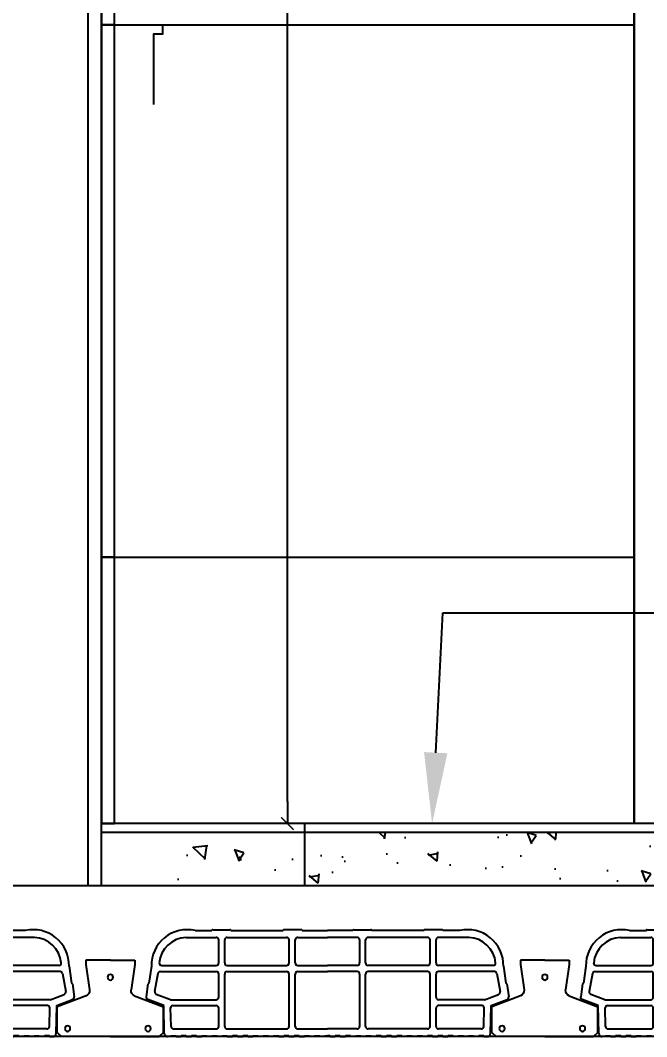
# Model space of a CAD drawing. Header units: metres. Extents: x 198 to 412, y -54 to 17.
# Drawn here: x 252.625 to 253.331, y 5.425 to 6.57 of the extents above; entities that cross this region are included whole.
import ezdxf
from ezdxf import colors
from ezdxf.entities.mleader import LeaderData, LeaderLine
from ezdxf.math import Vec2, Vec3

# ---------------------------------------------------------------- set-up
doc = ezdxf.new("R2010")
doc.units = ezdxf.units.M
doc.header["$LTSCALE"] = 10
for name, color, linetype in [('02', 2, 'Continuous'), ('02-LH ladrillo hueco 02', 1, 'Continuous'), ('1_MUROS', 6, 'Continuous'), ('A-MUROS', 6, 'Continuous'), ('A-TEXTOS', 2, 'Continuous'), ('aberturas', 2, 'Continuous'), ('Corte t', 2, 'Continuous'), ('HT-253', 253, 'Continuous'), ('Losa rap sapito', 251, 'Continuous'), ('piso', 1, 'Continuous'), ('TCOTA', 1, 'Continuous'), ('TM-REVEST', 252, 'Continuous'), ('TM-REVOQUE', 2, 'Continuous')]:
    doc.layers.add(name, color=color, linetype=linetype)
doc.styles.add('ARIAL', font='arial.ttf')
doc.dimstyles.new('ST-COTA-25', dxfattribs={"dimscale": 0.25, "dimtxt": 0.18, "dimasz": 0.1, "dimexe": 0.18, "dimexo": 0.0625, "dimgap": 0.09, "dimtad": 1, "dimzin": 4, "dimdsep": 46, "dimtxsty": 'ARIAL', "dimblk1": 'COTA_N', "dimblk2": 'COTA_N', "dimsah": 1, "dimcen": 0.09, "dimclrd": 8, "dimclre": 8, "dimclrt": 1, "dimadec": 0, "dimazin": 0, "dimtfac": 1, "dimtix": 1, "dimtmove": 0, "dimatfit": 3, "dimldrblk": 'COTA_N', "dimfxl": 0.18, "dimtolj": 1, "dimtzin": 0, "dimarcsym": 0})

# ---------------------------------------------------------------- blocks, each defined once
blk = doc.blocks.new('VIGUETA NUEVA')
at = {"layer": '02'}
for p, q in [((852.3054, 1549.6661), (852.2767, 1549.6661)), ((852.2767, 1549.6661), (852.2767, 1549.6611)), ((852.3054, 1549.6661), (852.3342, 1549.6661)), ((852.3342, 1549.6661), (852.3342, 1549.6611)), ((852.2767, 1549.6611), (852.2809, 1549.6312)), ((852.3342, 1549.6611), (852.3299, 1549.6312)), ((852.2769, 1549.6243), (852.2429, 1549.6111)), ((852.3339, 1549.6243), (852.3679, 1549.6111)), ((852.2429, 1549.5811), (852.2429, 1549.6111)), ((852.3679, 1549.5811), (852.3679, 1549.6111)), ((852.2429, 1549.5811), (852.2479, 1549.5761)), ((852.3679, 1549.5811), (852.3629, 1549.5761)), ((852.3054, 1549.5761), (852.2479, 1549.5761)), ((852.3054, 1549.5761), (852.3629, 1549.5761))]:
    blk.add_line(p, q, dxfattribs=at)
for centre, start, end in [((852.2739, 1549.6307), 294.8533, 4.4381), ((852.3369, 1549.6307), 175.5619, 245.1467)]:
    blk.add_arc(centre, 0.00704, start, end, dxfattribs=at)
blk = doc.blocks.new('VIGUETA NUEVA1')
at = {"layer": 'piso'}
for centre in [(0, -0.02), (-0.0444, -0.0805), (0.0504, -0.0805)]:
    blk.add_circle(centre, 0.00324, dxfattribs=at)
at = {"layer": '1_MUROS'}
blk.add_blockref('VIGUETA NUEVA', (-852.3054, -1549.6661), dxfattribs=at)
blk = doc.blocks.new('Losa rap zapito')
at = {"layer": 'Losa rap sapito'}
for p, q in [((283.7813, -291.7641), (283.8003, -291.7641)), ((283.8012, -291.7632), (283.8205, -291.7632)), ((283.8215, -291.7641), (283.8806, -291.7641)), ((283.9008, -291.7632), (283.8815, -291.7632)), ((283.9018, -291.7641), (283.9304, -291.7641)), ((283.959, -291.7641), (283.9304, -291.7641)), ((283.9599, -291.7632), (283.9792, -291.7632)), ((284.0393, -291.7641), (283.9802, -291.7641)), ((284.0595, -291.7632), (284.0402, -291.7632)), ((284.0795, -291.7641), (284.0605, -291.7641)), ((283.7711, -291.7719), (283.8051, -291.7719)), ((283.808, -291.8006), (283.808, -291.7747)), ((283.8147, -291.8006), (283.8147, -291.7747)), ((283.8176, -291.7719), (283.8844, -291.7719)), ((283.8873, -291.8006), (283.8873, -291.7747)), ((283.8941, -291.8006), (283.8941, -291.7747)), ((283.897, -291.7719), (283.9304, -291.7719)), ((283.9638, -291.7719), (283.9304, -291.7719)), ((283.9667, -291.8006), (283.9667, -291.7747)), ((283.9734, -291.8006), (283.9734, -291.7747)), ((284.0431, -291.7719), (283.9763, -291.7719)), ((284.046, -291.8006), (284.046, -291.7747)), ((284.0527, -291.8006), (284.0527, -291.7747)), ((284.0896, -291.7719), (284.0556, -291.7719)), ((283.732, -291.8042), (283.7293, -291.8235)), ((283.7437, -291.8035), (283.8051, -291.8035)), ((283.8176, -291.8035), (283.8844, -291.8035)), ((283.897, -291.8035), (283.9304, -291.8035)), ((283.9638, -291.8035), (283.9304, -291.8035)), ((284.0431, -291.8035), (283.9763, -291.8035)), ((284.117, -291.8035), (284.0556, -291.8035)), ((284.1287, -291.8042), (284.1314, -291.8235)), ((283.7394, -291.8124), (283.7357, -291.8329)), ((283.7422, -291.8103), (283.8051, -291.8103)), ((283.7534, -291.8103), (283.8051, -291.8103)), ((283.808, -291.8391), (283.808, -291.8132)), ((283.8147, -291.8721), (283.8147, -291.8132)), ((283.8176, -291.8103), (283.8844, -291.8103)), ((283.8873, -291.8721), (283.8873, -291.8132)), ((283.8941, -291.8721), (283.8941, -291.8132)), ((283.897, -291.8103), (283.9304, -291.8103)), ((283.9638, -291.8103), (283.9304, -291.8103)), ((283.9667, -291.8721), (283.9667, -291.8132)), ((283.9734, -291.8721), (283.9734, -291.8132)), ((284.0431, -291.8103), (283.9763, -291.8103)), ((284.046, -291.8721), (284.046, -291.8132)), ((284.0527, -291.8391), (284.0527, -291.8132)), ((284.1186, -291.8103), (284.0556, -291.8103)), ((284.1073, -291.8103), (284.0556, -291.8103)), ((284.1214, -291.8124), (284.125, -291.8329)), ((283.7282, -291.8243), (283.7262, -291.8386)), ((284.1325, -291.8243), (284.1346, -291.8386)), ((283.7534, -291.842), (283.7376, -291.836)), ((284.1073, -291.842), (284.1232, -291.836)), ((283.7459, -291.8484), (283.728, -291.8417)), ((283.7466, -291.8799), (283.7459, -291.8484)), ((283.7534, -291.842), (283.8051, -291.842)), ((283.7565, -291.8487), (283.8051, -291.8487)), ((284.1073, -291.842), (284.0556, -291.842)), ((284.1043, -291.8487), (284.0556, -291.8487)), ((284.1141, -291.8799), (284.1149, -291.8484)), ((284.1149, -291.8484), (284.1327, -291.8417)), ((283.7542, -291.8721), (283.7536, -291.851)), ((283.808, -291.8721), (283.808, -291.8516)), ((284.0527, -291.8721), (284.0527, -291.8516)), ((284.1066, -291.8721), (284.1071, -291.851)), ((283.7541, -291.8836), (283.7504, -291.8836)), ((283.7541, -291.8836), (283.7516, -291.8836)), ((283.7541, -291.8836), (283.7516, -291.8836)), ((283.7541, -291.8836), (283.7541, -291.8827)), ((283.7541, -291.8827), (283.7598, -291.8827)), ((283.7571, -291.8749), (283.8051, -291.8749)), ((283.7598, -291.8836), (283.7598, -291.8827)), ((283.7598, -291.8836), (283.7656, -291.8836)), ((283.7714, -291.8827), (283.7656, -291.8827)), ((283.7656, -291.8836), (283.7656, -291.8827)), ((283.7714, -291.8836), (283.7714, -291.8827)), ((283.7714, -291.8836), (283.7772, -291.8836)), ((283.7772, -291.8836), (283.7772, -291.8827)), ((283.783, -291.8827), (283.7772, -291.8827)), ((283.783, -291.8836), (283.783, -291.8827)), ((283.783, -291.8836), (283.7887, -291.8836)), ((283.7887, -291.8836), (283.7887, -291.8827)), ((283.7887, -291.8827), (283.7945, -291.8827)), ((283.7945, -291.8836), (283.7945, -291.8827)), ((283.8003, -291.8836), (283.7945, -291.8836)), ((283.8003, -291.8827), (283.8061, -291.8827)), ((283.8003, -291.8836), (283.8003, -291.8827)), ((283.8061, -291.8836), (283.8061, -291.8827)), ((283.8119, -291.8836), (283.8061, -291.8836)), ((283.8119, -291.8827), (283.8176, -291.8827)), ((283.8119, -291.8836), (283.8119, -291.8827)), ((283.8119, -291.8827), (283.8176, -291.8827)), ((283.8176, -291.8749), (283.8844, -291.8749)), ((283.8176, -291.8836), (283.8176, -291.8827)), ((283.8176, -291.8836), (283.8234, -291.8836)), ((283.8292, -291.8827), (283.8234, -291.8827)), ((283.8234, -291.8836), (283.8234, -291.8827)), ((283.8292, -291.8836), (283.8292, -291.8827)), ((283.8292, -291.8836), (283.835, -291.8836)), ((283.835, -291.8836), (283.835, -291.8827)), ((283.8408, -291.8827), (283.835, -291.8827)), ((283.8408, -291.8836), (283.8408, -291.8827)), ((283.8408, -291.8836), (283.8465, -291.8836)), ((283.8465, -291.8836), (283.8465, -291.8827)), ((283.8465, -291.8827), (283.8523, -291.8827)), ((283.8523, -291.8836), (283.8523, -291.8827)), ((283.8581, -291.8836), (283.8523, -291.8836)), ((283.8581, -291.8827), (283.8639, -291.8827)), ((283.8581, -291.8836), (283.8581, -291.8827)), ((283.8639, -291.8836), (283.8639, -291.8827)), ((283.8697, -291.8836), (283.8639, -291.8836)), ((283.8697, -291.8827), (283.8755, -291.8827)), ((283.8697, -291.8836), (283.8697, -291.8827)), ((283.8697, -291.8827), (283.8755, -291.8827)), ((283.8755, -291.8836), (283.8755, -291.8827)), ((283.8755, -291.8836), (283.8812, -291.8836)), ((283.887, -291.8827), (283.8812, -291.8827)), ((283.8812, -291.8836), (283.8812, -291.8827)), ((283.887, -291.8836), (283.887, -291.8827)), ((283.887, -291.8836), (283.8928, -291.8836)), ((283.8928, -291.8836), (283.8928, -291.8827)), ((283.8986, -291.8827), (283.8928, -291.8827)), ((283.897, -291.8749), (283.9304, -291.8749)), ((283.8986, -291.8836), (283.8986, -291.8827)), ((283.8986, -291.8836), (283.9044, -291.8836)), ((283.9044, -291.8836), (283.9044, -291.8827)), ((283.9044, -291.8827), (283.9101, -291.8827)), ((283.9101, -291.8836), (283.9101, -291.8827)), ((283.9159, -291.8836), (283.9101, -291.8836)), ((283.9159, -291.8827), (283.9217, -291.8827)), ((283.9159, -291.8836), (283.9159, -291.8827)), ((283.9217, -291.8836), (283.9217, -291.8827)), ((283.9275, -291.8836), (283.9217, -291.8836)), ((283.9275, -291.8836), (283.9275, -291.8827)), ((283.9275, -291.8827), (283.9304, -291.8827)), ((283.9638, -291.8749), (283.9304, -291.8749)), ((283.9333, -291.8827), (283.9304, -291.8827)), ((283.9333, -291.8836), (283.9333, -291.8827)), ((283.9333, -291.8836), (283.939, -291.8836)), ((283.9448, -291.8827), (283.939, -291.8827)), ((283.939, -291.8836), (283.939, -291.8827)), ((283.9448, -291.8836), (283.9448, -291.8827)), ((283.9448, -291.8836), (283.9506, -291.8836)), ((283.9506, -291.8836), (283.9506, -291.8827)), ((283.9564, -291.8827), (283.9506, -291.8827)), ((283.9564, -291.8836), (283.9564, -291.8827)), ((283.9622, -291.8836), (283.9564, -291.8836)), ((283.9622, -291.8836), (283.9622, -291.8827)), ((283.9622, -291.8827), (283.9679, -291.8827)), ((283.9679, -291.8836), (283.9679, -291.8827)), ((283.9737, -291.8836), (283.9679, -291.8836)), ((283.9737, -291.8827), (283.9795, -291.8827)), ((283.9737, -291.8836), (283.9737, -291.8827)), ((284.0431, -291.8749), (283.9763, -291.8749)), ((283.9795, -291.8836), (283.9795, -291.8827)), ((283.9853, -291.8836), (283.9795, -291.8836)), ((283.9911, -291.8827), (283.9853, -291.8827)), ((283.9853, -291.8836), (283.9853, -291.8827)), ((283.9911, -291.8827), (283.9853, -291.8827)), ((283.9911, -291.8836), (283.9911, -291.8827)), ((283.9911, -291.8836), (283.9968, -291.8836)), ((284.0026, -291.8827), (283.9968, -291.8827)), ((283.9968, -291.8836), (283.9968, -291.8827)), ((284.0026, -291.8836), (284.0026, -291.8827)), ((284.0026, -291.8836), (284.0084, -291.8836)), ((284.0084, -291.8836), (284.0084, -291.8827)), ((284.0142, -291.8827), (284.0084, -291.8827)), ((284.0142, -291.8836), (284.0142, -291.8827)), ((284.02, -291.8836), (284.0142, -291.8836)), ((284.02, -291.8836), (284.02, -291.8827)), ((284.02, -291.8827), (284.0258, -291.8827)), ((284.0258, -291.8836), (284.0258, -291.8827)), ((284.0315, -291.8836), (284.0258, -291.8836)), ((284.0315, -291.8827), (284.0373, -291.8827)), ((284.0315, -291.8836), (284.0315, -291.8827)), ((284.0373, -291.8836), (284.0373, -291.8827)), ((284.0431, -291.8836), (284.0373, -291.8836)), ((284.0489, -291.8827), (284.0431, -291.8827)), ((284.0431, -291.8836), (284.0431, -291.8827)), ((284.0489, -291.8827), (284.0431, -291.8827)), ((284.0489, -291.8836), (284.0489, -291.8827)), ((284.0489, -291.8836), (284.0547, -291.8836)), ((284.0604, -291.8827), (284.0547, -291.8827)), ((284.0547, -291.8836), (284.0547, -291.8827)), ((284.1037, -291.8749), (284.0556, -291.8749)), ((284.0604, -291.8836), (284.0604, -291.8827)), ((284.0604, -291.8836), (284.0662, -291.8836)), ((284.0662, -291.8836), (284.0662, -291.8827)), ((284.072, -291.8827), (284.0662, -291.8827)), ((284.072, -291.8836), (284.072, -291.8827)), ((284.0778, -291.8836), (284.072, -291.8836)), ((284.0778, -291.8836), (284.0778, -291.8827)), ((284.0778, -291.8827), (284.0836, -291.8827)), ((284.0836, -291.8836), (284.0836, -291.8827)), ((284.0893, -291.8836), (284.0836, -291.8836)), ((284.0893, -291.8827), (284.0951, -291.8827)), ((284.0893, -291.8836), (284.0893, -291.8827)), ((284.0951, -291.8836), (284.0951, -291.8827)), ((284.1009, -291.8836), (284.0951, -291.8836)), ((284.1009, -291.8836), (284.1009, -291.8827)), ((284.1067, -291.8827), (284.1009, -291.8827)), ((284.1067, -291.8836), (284.1067, -291.8827)), ((284.1067, -291.8836), (284.1092, -291.8836)), ((284.1067, -291.8836), (284.1092, -291.8836)), ((284.1067, -291.8836), (284.1103, -291.8836))]:
    blk.add_line(p, q, dxfattribs=at)
for centre, radius, start, end in [((283.7724, -291.8035), 0.0404, 77.2971, 181.0135), ((283.8012, -291.7641), 0.000963, 90, 180), ((283.8205, -291.7641), 0.000963, 0, 90), ((283.8815, -291.7641), 0.000963, 90, 180), ((283.9008, -291.7641), 0.000963, 0, 90), ((283.9599, -291.7641), 0.000963, 90, 180), ((283.9792, -291.7641), 0.000963, 0, 90), ((284.0402, -291.7641), 0.000963, 90, 180), ((284.0595, -291.7641), 0.000963, 0, 90), ((284.0883, -291.8035), 0.0404, 358.9865, 102.7029), ((283.7724, -291.8035), 0.0317, 92.259, 174.7894), ((283.8051, -291.7747), 0.00289, 0, 90), ((283.8176, -291.7747), 0.00289, 90, 180), ((283.8844, -291.7747), 0.00289, 0, 90), ((283.897, -291.7747), 0.00289, 90, 180), ((283.9638, -291.7747), 0.00289, 0, 90), ((283.9763, -291.7747), 0.00289, 90, 180), ((284.0431, -291.7747), 0.00289, 0, 90), ((284.0556, -291.7747), 0.00289, 90, 180), ((284.0883, -291.8035), 0.0317, 5.2106, 87.741), ((283.7437, -291.8006), 0.00289, 180.2316, 270), ((283.8051, -291.8006), 0.00289, 270, 0), ((283.8176, -291.8006), 0.00289, 180, 270), ((283.8844, -291.8006), 0.00289, 270, 0), ((283.897, -291.8006), 0.00289, 180, 270), ((283.9638, -291.8006), 0.00289, 270, 0), ((283.9763, -291.8006), 0.00289, 180, 270), ((284.0431, -291.8006), 0.00289, 270, 0), ((284.0556, -291.8006), 0.00289, 180, 270), ((284.117, -291.8006), 0.00289, 270, 359.7684), ((283.7422, -291.8132), 0.00289, 90, 165.2593), ((283.8051, -291.8132), 0.00289, 0, 90), ((283.8176, -291.8132), 0.00289, 90, 180), ((283.8844, -291.8132), 0.00289, 0, 90), ((283.897, -291.8132), 0.00289, 90, 180), ((283.9638, -291.8132), 0.00289, 0, 90), ((283.9763, -291.8132), 0.00289, 90, 180), ((284.0431, -291.8132), 0.00289, 0, 90), ((284.0556, -291.8132), 0.00289, 90, 180), ((284.1186, -291.8132), 0.00289, 14.7407, 90), ((283.7292, -291.8244), 0.000963, 81.8699, 171.8699), ((284.1316, -291.8244), 0.000963, 8.1301, 98.1301), ((283.729, -291.839), 0.00289, 171.8699, 249.444), ((283.7386, -291.8333), 0.00289, 171.8699, 249.444), ((284.1222, -291.8333), 0.00289, 290.556, 8.1301), ((284.1317, -291.839), 0.00289, 290.556, 8.1301), ((283.7565, -291.8516), 0.00289, 90, 168.5947), ((283.8051, -291.8391), 0.00289, 270, 0), ((283.8051, -291.8516), 0.00289, 0, 90), ((284.0556, -291.8391), 0.00289, 180, 270), ((284.0556, -291.8516), 0.00289, 90, 180), ((284.1043, -291.8516), 0.00289, 11.4053, 90), ((283.7571, -291.8721), 0.00289, 180, 271.41), ((283.8051, -291.8721), 0.00289, 270, 0), ((283.8176, -291.8721), 0.00289, 180, 270), ((283.8844, -291.8721), 0.00289, 270, 0), ((283.897, -291.8721), 0.00289, 180, 270), ((283.9638, -291.8721), 0.00289, 270, 0), ((283.9763, -291.8721), 0.00289, 180, 270), ((284.0431, -291.8721), 0.00289, 270, 0), ((284.0556, -291.8721), 0.00289, 180, 270), ((284.1037, -291.8721), 0.00289, 268.59, 0), ((283.7505, -291.8797), 0.0039, 182.4799, 268.1248), ((284.1102, -291.8797), 0.0039, 271.8752, 357.5201)]:
    blk.add_arc(centre, radius, start, end, dxfattribs=at)
blk = doc.blocks.new('COTA_N')
for p, q in [((0, 0.5), (0, -0.5)), ((-1, 0), (0, 0))]:
    blk.add_line(p, q)
at = {"color": 3, "const_width": 0.065}
blk.add_lwpolyline([(0.141, 0.141), (0.283, 0.283), (0, 0), (-0.141, -0.141), (-0.283, -0.283)], dxfattribs=at)
blk = doc.blocks.new('*D293')
at = {"layer": 'Defpoints', "color": 0, "transparency": 16777216}
for p in [(252.9258, 7.7646), (252.9575, 7.7646), (252.9575, 5.6646, 0)]:
    blk.add_point(p, dxfattribs=at)
at = {"layer": 'TCOTA', "color": 8, "lineweight": -2, "transparency": 16777216}
for p, q in [((252.9419, 7.7646), (252.8808, 7.7646)), ((252.9258, 5.6896), (252.9258, 7.7396)), ((252.9419, 5.6646), (252.8808, 5.6646))]:
    blk.add_line(p, q, dxfattribs=at)
at = {"layer": 'TCOTA', "color": 8, "lineweight": -2, "transparency": 16777216, "xscale": 0.025, "yscale": 0.025, "zscale": 0.025}
for p, rotation in [((252.9258, 7.7646), 90), ((252.9258, 5.6646), 270)]:
    blk.add_blockref('COTA_N', p, dxfattribs=dict(at, rotation=rotation))
at = {"layer": 'TCOTA', "color": 1, "transparency": 16777216, "insert": (252.8804, 6.7146), "char_height": 0.045, "attachment_point": 5, "rotation": 90, "style": 'ARIAL'}
blk.add_mtext('\\A1;2.10', dxfattribs=at)

msp = doc.modelspace()

# ---------------------------------------------------------------- hatches: boundary and pattern name
at = {"layer": 'HT-253'}
h = msp.add_hatch(dxfattribs=at)
h.set_pattern_fill('AR-CONC', color=256, scale=0.0007, angle=90)
h.set_pattern_definition([(140, (-1047.18583, 381.70285), (0.01115736, 0.127529268), [0.013335, -0.146685]), (85, (-1047.18583, 381.70285), (-0.133739792, -0.024670395), [0.010668, -0.117348409]), (190.451445, (-1047.1849, 381.71348), (-0.122582426, 0.102858873), [0.011333006, -0.124663171]), (136.1842, (-1047.2214, 381.70285), (0.02942963, 0.189755329), [0.0200025, -0.2200275]), (186.635558, (-1047.21894, 381.71867), (-0.173198287, 0.166182894), [0.016999516, -0.186994926]), (81.184151, (-1047.2214, 381.70285), (-0.173198287, 0.166182894), [0.016001977, -0.176021812]), (111, (-1047.2125, 381.72063), (0.071585639, 0.106130074), [0.013335, -0.146685]), (56, (-1047.2125, 381.72063), (-0.128931576, 0.04326142), [0.010668, -0.117348]), (161.451445, (-1047.20654, 381.72948), (-0.057345938, 0.149391493), [0.011333006, -0.124662956]), (127.5, (-1047.185833, 381.702855), (-0.0591885272, 0.0021620223), [0, -0.1159256, 0, -0.119126, 0, -0.1177925]), (97.5, (-1047.18583, 381.702855), (-0.0701264024, 0.0467737638), [0, -0.0679196, 0, -0.1132586, 0, -0.0448945]), (57.5, (-1047.185833, 381.663205), (0.0040101208, 0.0949134166), [0, -0.04445, 0, -0.138684, 0, -0.184023]), (47.5, (-1047.18583, 381.645425), (-0.0177985437, 0.103690427), [0, -0.057785, 0, -0.0921004, 0, -0.130683])])
h.paths.add_polyline_path([(252.8016, 5.6546), (254.0166, 5.6546), (254.0166, 5.5946), (252.8016, 5.5946)])

# ---------------------------------------------------------------- linework, layer by layer
at = {"color": 5}
for p, q in [((254.6813, 5.5946), (250.6341, 5.5946)), ((254.6818, 5.4246), (250.6346, 5.4246))]:
    msp.add_line(p, q, dxfattribs=at)
at = {"layer": '02', "elevation": 0}
for points in [[(254.0166, 5.6646), (253.4932, 5.6646), (253.4932, 5.6646), (252.7165, 5.6646)], [(254.0166, 5.6546), (253.4832, 5.6546), (253.4832, 5.6546), (252.7165, 5.6546)]]:
    msp.add_lwpolyline(points, dxfattribs=at)
at = {"layer": '02-LH ladrillo hueco 02'}
msp.add_line((252.7165, 5.5946), (252.7165, 8.9946), dxfattribs=at)
at = {"layer": 'A-MUROS'}
msp.add_line((252.7015, 5.5946), (252.7015, 8.9946), dxfattribs=at)
at = {"layer": 'aberturas', "color": 1}
msp.add_line((253.3165, 7.7646, 0), (253.3165, 5.6646, 0), dxfattribs=at)
at = {"layer": 'aberturas', "color": 1, "elevation": 0}
msp.add_lwpolyline([(253.3165, 5.6646), (253.3165, 7.7646)], dxfattribs=at)
at = {"layer": 'TCOTA', "elevation": 0}
msp.add_lwpolyline([(252.7754, 6.4748), (252.7754, 6.5544), (252.7854, 6.5544), (252.7854, 6.5646)], dxfattribs=at)
at = {"layer": 'TCOTA'}
msp.add_lwpolyline([(252.9454, 5.5946), (252.9454, 5.6646)], dxfattribs=at)
at = {"layer": 'TM-REVEST'}
for p, q in [((252.7311, 6.5646), (253.3165, 6.5646, 0)), ((252.7311, 5.9646), (253.3165, 5.9646, 0))]:
    msp.add_line(p, q, dxfattribs=at)
at = {"layer": 'TM-REVEST', "elevation": 0}
for points in [[(252.7165, 6.5646), (252.7311, 6.5646), (252.7311, 7.1646), (252.7165, 7.1646)], [(252.7165, 5.9646), (252.7311, 5.9646), (252.7311, 6.5646), (252.7165, 6.5646)], [(252.7165, 5.6646), (252.7311, 5.6646), (252.7311, 5.9646), (252.7165, 5.9646)]]:
    msp.add_lwpolyline(points, close=True, dxfattribs=at)
at = {"layer": 'TM-REVOQUE'}
msp.add_line((252.7165, 5.6646, 0), (252.7165, 7.7646), dxfattribs=at)

# ---------------------------------------------------------------- block references
at = {"layer": 'A-MUROS'}
for p in [(-31.4489, 297.3082), (-30.9595, 297.3082), (-30.47, 297.3082)]:
    msp.add_blockref('Losa rap zapito', p, dxfattribs=at)
at = {"layer": 'Corte t', "xscale": -0.9559179682510148, "yscale": 0.9559179682510148, "zscale": 0.9559179682510148}
for p in [(252.7263, 5.5106), (253.2158, 5.5106)]:
    msp.add_blockref('VIGUETA NUEVA1', p, dxfattribs=at)

# ---------------------------------------------------------------- dimensions: what is measured, and where the dimension line sits
at = {"layer": 'TCOTA'}
dim = msp.add_linear_dim(base=(252.9258, 7.7646), p1=(252.9575, 5.6646, 0), p2=(252.9575, 7.7646), angle=90, dimstyle='ST-COTA-25', dxfattribs=at)
dim.commit()
dim.dimension.update_dxf_attribs({"geometry": '*D293', "text_midpoint": (252.8804, 6.7146)})

# ---------------------------------------------------------------- leaders
at = {"layer": 'A-TEXTOS'}
ml = msp.add_multileader_mtext('Standard', dxfattribs=at)
ml.set_content('10', color=256, style='ARIAL')
ml.set_leader_properties(color=1)
ml.build(insert=Vec2(0, 0))
ml.multileader.update_dxf_attribs({"has_text_frame": 1, "dogleg_length": 41.7645, "arrow_head_size": 0.08, "scale": 0.02})
ctx = ml.context
ctx.base_point, ctx.scale, ctx.char_height, ctx.arrow_head_size, ctx.landing_gap_size, ctx.plane_origin = Vec3(254.453, 5.9019, 0), 0.02, 0.08, 0.08, 0.04, Vec3(252.3458, 5.9219, 0)
notes = []
notes.append((ctx, [(0, (1, 1, 0), (253.1009, 5.9019, 0), (1, 0), 1.3521, [(0, [(253.0888, 5.6646, 0)], 0, [])])]))
ctx.mtext.insert, ctx.mtext.flow_direction = Vec3(254.493, 5.9426, 0), 5
for ctx, leaders in notes:
    for number, flags, end, landing, length, lines in leaders:
        leader = LeaderData()
        leader.index, (leader.has_last_leader_line, leader.has_dogleg_vector, leader.attachment_direction) = number, flags
        leader.last_leader_point, leader.dogleg_vector, leader.dogleg_length = Vec3(end), Vec3(landing), length
        for number, points, colour, breaks in lines:
            line = LeaderLine()
            line.index, line.vertices, line.color, line.breaks = number, Vec3.list(points), colors.encode_raw_color(colour), breaks
            leader.lines.append(line)
        ctx.leaders.append(leader)

doc.saveas('drawing.dxf')
